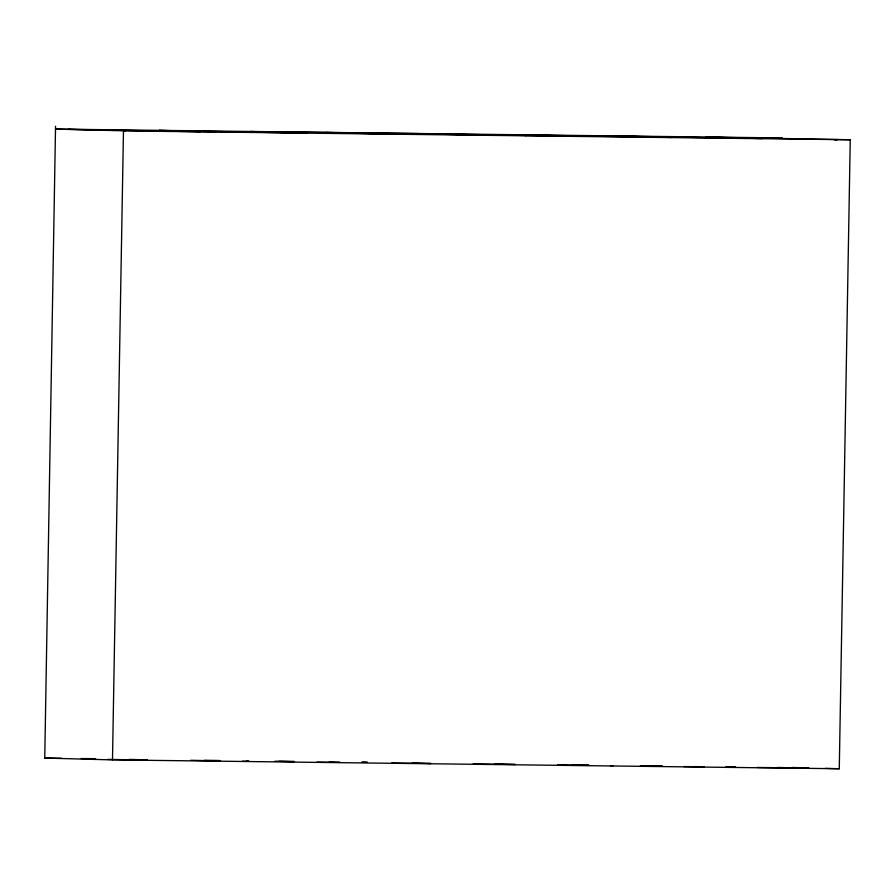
<?xml version="1.0" encoding="UTF-8"?>
<svg xmlns="http://www.w3.org/2000/svg" width="895" height="895" viewBox="0 0 895 895"><rect width="100%" height="100%" fill="white"/><g stroke="black" fill="none" stroke-linecap="round" stroke-linejoin="round"><path stroke-width="1.34" d="M762.406 138.613L705.506 137.092L850.25 139.754L839.275 768.738L112.49 759.889L44.75 758.076L55.546 126.262M112.49 759.889L123.465 130.905L850.25 139.754M835.024 140.224L837.664 139.519M782.51 137.953L55.725 129.104L125.222 130.849M68.311 129.327L200.48 131.766M161.95 131.241L159.344 130.435L291.501 132.874M526.059 135.671L523.452 134.876L655.61 137.304M44.75 758.076L61.52 758.278M81.087 758.524L95.06 758.691M95.597 758.971L88.806 758.893L95.575 759.072M204.295 760.291L219.253 760.481M279.016 761.209L293.963 761.388M367.319 762.283L361.882 762.216L367.308 762.361M572.487 764.777L588.776 765.057M645.843 765.672L662.155 765.874M735.511 766.758L725.99 766.646L735.477 766.903M147.16 760.034L107.769 759.396M220.517 760.929L190.669 760.291M242.265 761.186L249.056 761.276L246.349 761.197M316.975 762.104L340.089 762.383L329.248 762.092M391.686 763.01L431.11 763.491L412.147 762.987M515.341 764.52L473.231 763.86M588.697 765.404L557.484 764.789M610.446 765.672L613.164 765.706M683.802 766.567L704.186 766.814L694.71 766.556M757.159 767.462L795.219 767.921L777.61 767.451M746.631 138.412L614.473 135.984L671.373 137.494M523.452 134.876L580.352 136.387M564.588 136.197L432.419 133.769L489.33 135.279M473.556 135.089L416.656 133.568L250.365 131.554L307.276 133.064M341.398 132.661L398.297 134.172M325.623 132.46L382.534 133.981M159.344 130.435L216.243 131.957M792.265 767.485L808.856 767.921M825.447 768.369L839.275 768.738M640.384 765.684L662.065 766.265M495.036 763.871L515.363 764.419M274.922 761.22L293.884 761.723M129.585 759.407L147.194 759.877"/></g></svg>
